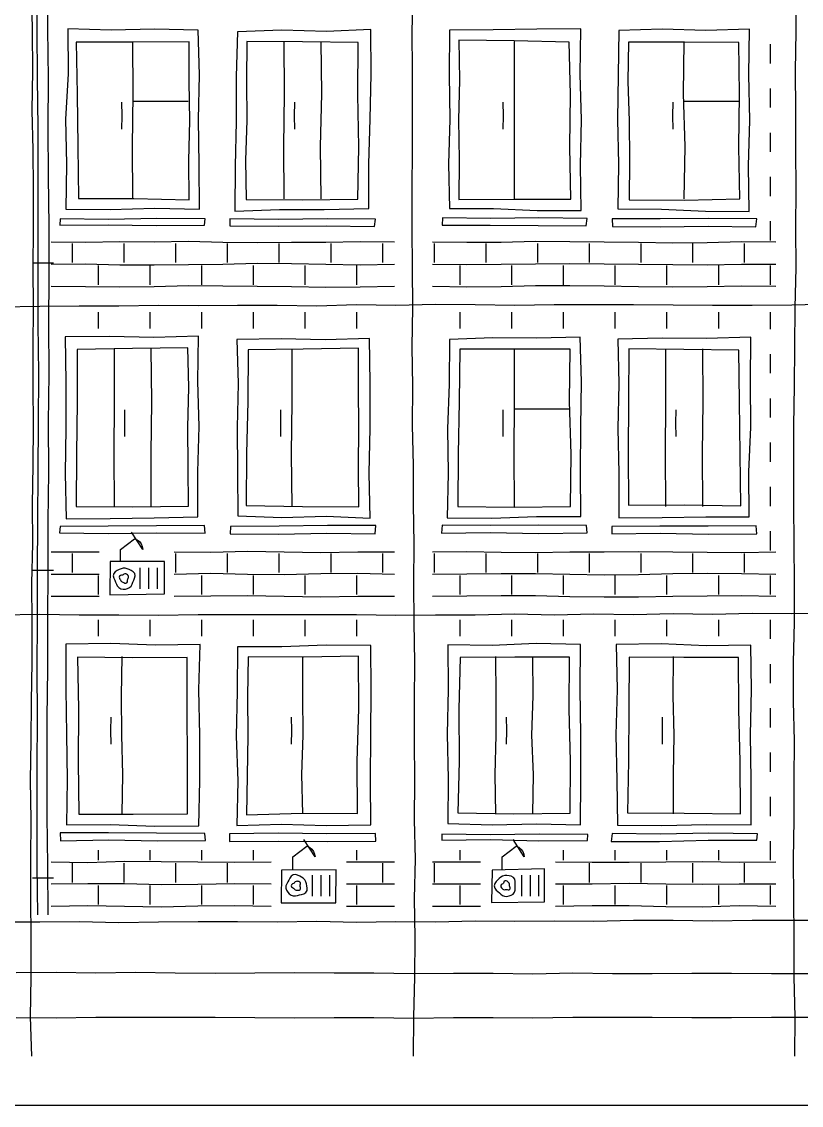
# Model space of a CAD drawing. Header units: millimetres. Extents: x 0 to 320, y 0 to 165.
# Drawn here: x 86.2 to 149.5, y 0 to 88.1 of the extents above; entities that cross this region are included whole.
import ezdxf

# ---------------------------------------------------------------- set-up
doc = ezdxf.new("R2010")
doc.units = ezdxf.units.MM
for name, color, linetype, true_color in [('01_KARKAS', 1, 'Continuous', 0xd62728), ('02_PROYOMY', 5, 'Continuous', 0x1f5fd6), ('04_KLADKA', 32, 'Continuous', 0x8c5a2b), ('05_KONDICIONERY', 6, 'Continuous', 0xc512c5), ('06_VODOSTOK', 4, 'Continuous', 0x0f9aa0), ('07_TSEKOL', 30, 'Continuous', 0xe68a00)]:
    doc.layers.add(name, color=color, linetype=linetype, true_color=true_color)

msp = doc.modelspace()

# ---------------------------------------------------------------- linework, layer by layer
at = {"layer": '01_KARKAS'}
for points in [[(87, 4), (86.884, 7.204), (86.927, 10.408), (86.948, 13.612), (86.91, 16.816), (86.918, 20.02), (86.938, 23.224), (86.888, 26.429), (86.938, 29.633), (86.962, 32.837), (87.022, 36.041), (87.025, 39.245), (86.98, 42.449), (87.079, 45.653), (87.049, 48.857), (87.1, 52.061), (87.118, 55.265), (87.093, 58.469), (87.108, 61.673), (87.124, 64.878), (87.087, 68.082), (87.115, 71.286), (87.139, 74.49), (87.099, 77.694), (87.011, 80.898), (87.065, 84.102), (87.04, 87.306), (87.004, 90.51)], [(118, 4), (118.04, 7.204), (118.118, 10.408), (118.135, 13.612), (118.095, 16.816), (118.154, 20.02), (118.094, 23.224), (118.101, 26.429), (118.077, 29.633), (118.08, 32.837), (118.114, 36.041), (118.047, 39.245), (118.021, 42.449), (118.05, 45.653), (118.013, 48.857), (118.01, 52.061), (117.929, 55.265), (117.948, 58.469), (117.884, 61.673), (117.946, 64.878), (117.918, 68.082), (117.898, 71.286), (117.887, 74.49), (117.925, 77.694), (117.913, 80.898), (117.928, 84.102), (117.907, 87.306), (117.983, 90.51)], [(149, 4), (149.015, 7.204), (148.938, 10.408), (148.942, 13.612), (148.909, 16.816), (148.89, 20.02), (148.941, 23.224), (148.937, 26.429), (148.956, 29.633), (148.869, 32.837), (148.892, 36.041), (148.952, 39.245), (148.952, 42.449), (148.947, 45.653), (148.908, 48.857), (148.902, 52.061), (148.917, 55.265), (148.968, 58.469), (148.993, 61.673), (149.005, 64.878), (149.094, 68.082), (149.06, 71.286), (149.099, 74.49), (149.068, 77.694), (149.066, 80.898), (149.052, 84.102), (149.109, 87.306), (149.115, 90.51)], [(84.412, 64.936), (87.629, 64.984), (90.845, 64.996), (94.062, 65.013), (97.278, 65.069), (100.495, 65.019), (103.711, 65.057), (106.928, 65.061), (110.144, 65.008), (113.361, 65.114), (116.577, 65.06), (119.794, 65.128), (123.01, 65.125), (126.227, 65.066), (129.443, 65.104), (132.66, 65.115), (135.876, 65.124), (139.093, 65.077), (142.309, 65.069), (145.526, 65.071), (148.742, 65.088), (151.959, 65.153)], [(84.412, 39.881), (87.629, 39.939), (90.845, 39.867), (94.062, 39.877), (97.278, 39.858), (100.495, 39.907), (103.711, 39.914), (106.928, 39.92), (110.144, 39.907), (113.361, 39.909), (116.577, 39.866), (119.794, 39.877), (123.01, 39.867), (126.227, 39.967), (129.443, 39.873), (132.66, 39.965), (135.876, 39.92), (139.093, 39.981), (142.309, 39.943), (145.526, 40.008), (148.742, 39.995), (151.959, 40.009)], [(84.412, 14.917), (87.629, 14.914), (90.845, 14.935), (94.062, 14.856), (97.278, 14.917), (100.495, 14.939), (103.711, 14.946), (106.928, 14.929), (110.144, 14.968), (113.361, 14.889), (116.577, 14.937), (119.794, 14.918), (123.01, 15.004), (126.227, 14.978), (129.443, 14.99), (132.66, 14.966), (135.876, 15.054), (139.093, 15.042), (142.309, 14.992), (145.526, 15.066), (148.742, 15.044), (151.959, 15.066)], [(83.2, 0), (86.4, 0), (89.6, 0), (92.8, 0), (96, 0), (99.2, 0), (102.4, 0), (105.6, 0), (108.8, 0), (112, 0), (115.2, 0), (118.4, 0), (121.6, 0), (124.8, 0), (128, 0), (131.2, 0), (134.4, 0), (137.6, 0), (140.8, 0), (144, 0), (147.2, 0), (150.4, 0)]]:
    msp.add_lwpolyline(points, dxfattribs=at)
at = {"layer": '02_PROYOMY'}
for points in [[(89.915, 87.522), (89.931, 83.855), (89.74, 80.19), (89.809, 76.522), (89.745, 72.855)], [(100.498, 87.411), (96.971, 87.503), (93.442, 87.421), (89.915, 87.522)], [(100.616, 72.874), (100.588, 76.508), (100.535, 80.142), (100.611, 83.778), (100.498, 87.411)], [(103.711, 87.295), (103.598, 83.647), (103.607, 79.997), (103.525, 76.349), (103.484, 72.7)], [(114.524, 87.466), (110.922, 87.312), (107.315, 87.417), (103.711, 87.295)], [(114.363, 72.917), (114.376, 76.554), (114.477, 80.191), (114.559, 83.828), (114.524, 87.466)], [(120.923, 87.428), (120.892, 83.797), (120.963, 80.167), (120.846, 76.537), (120.928, 72.906)], [(131.594, 87.52), (128.037, 87.495), (124.48, 87.443), (120.923, 87.428)], [(131.631, 72.757), (131.565, 76.447), (131.649, 80.138), (131.552, 83.829), (131.594, 87.52)], [(134.675, 87.395), (134.626, 83.772), (134.588, 80.148), (134.661, 76.524), (134.596, 72.9)], [(145.296, 87.502), (141.757, 87.39), (138.215, 87.504), (134.675, 87.395)], [(145.284, 72.673), (145.222, 76.38), (145.342, 80.087), (145.26, 83.795), (145.296, 87.502)], [(99.787, 86.466), (95.196, 86.445), (90.605, 86.445)], [(90.605, 86.445), (90.665, 82.204), (90.733, 77.965), (90.773, 73.724)], [(95.2, 73.7), (95.164, 77.967), (95.225, 82.233), (95.2, 86.5)], [(99.784, 73.612), (99.742, 76.825), (99.826, 80.039), (99.771, 83.252), (99.787, 86.466)], [(104.474, 86.486), (104.447, 83.274), (104.462, 80.063), (104.359, 76.852), (104.408, 73.64)], [(113.498, 86.412), (108.986, 86.474), (104.474, 86.486)], [(107.5, 73.7), (107.471, 77.967), (107.523, 82.233), (107.5, 86.5)], [(110.5, 73.7), (110.446, 77.967), (110.556, 82.233), (110.5, 86.5)], [(113.483, 73.69), (113.551, 77.93), (113.471, 82.171), (113.498, 86.412)], [(121.7, 86.593), (121.741, 83.355), (121.669, 80.117), (121.715, 76.879), (121.696, 73.641)], [(130.665, 86.443), (126.183, 86.541), (121.7, 86.593)], [(126.2, 73.7), (126.197, 77.967), (126.206, 82.233), (126.2, 86.5)], [(130.784, 73.685), (130.717, 77.937), (130.762, 82.191), (130.665, 86.443)], [(135.473, 86.452), (135.421, 83.248), (135.527, 80.044), (135.544, 76.84), (135.525, 73.635)], [(144.445, 86.404), (139.959, 86.439), (135.473, 86.452)], [(140, 73.7), (140.064, 77.967), (139.952, 82.233), (140, 86.5)], [(144.52, 73.714), (144.441, 77.944), (144.495, 82.174), (144.445, 86.404)], [(94.3, 79.37), (94.337, 80.465), (94.3, 81.56)], [(95.2, 81.636), (99.7, 81.636)], [(108.35, 79.37), (108.341, 80.465), (108.35, 81.56)], [(125.3, 79.37), (125.32, 80.465), (125.3, 81.56)], [(139.1, 79.37), (139.068, 80.465), (139.1, 81.56)], [(140, 81.636), (144.5, 81.636)], [(90.773, 73.724), (95.279, 73.733), (99.784, 73.612)], [(104.408, 73.64), (108.945, 73.631), (113.483, 73.69)], [(121.696, 73.641), (126.24, 73.679), (130.784, 73.685)], [(135.525, 73.635), (140.023, 73.607), (144.52, 73.714)], [(89.745, 72.855), (93.368, 72.827), (96.992, 72.947), (100.616, 72.874)], [(103.484, 72.7), (107.109, 72.823), (110.737, 72.823), (114.363, 72.917)], [(120.928, 72.906), (124.497, 72.925), (128.063, 72.766), (131.631, 72.757)], [(134.596, 72.9), (138.159, 72.859), (141.72, 72.702), (145.284, 72.673)], [(89.301, 72.073), (89.259, 71.557)], [(89.259, 71.557), (93.183, 71.577), (97.107, 71.523), (101.032, 71.566)], [(101.082, 72.086), (97.155, 72.106), (93.228, 72.034), (89.301, 72.073)], [(101.032, 71.566), (101.082, 72.086)], [(103.086, 72.078), (103.085, 71.516)], [(103.085, 71.516), (107, 71.476), (110.915, 71.516), (114.83, 71.466)], [(114.927, 72.042), (110.98, 72.079), (107.033, 72.035), (103.086, 72.078)], [(114.83, 71.466), (114.927, 72.042)], [(120.359, 72.149), (120.322, 71.556)], [(120.322, 71.556), (124.227, 71.556), (128.132, 71.535), (132.038, 71.503)], [(132.105, 72.093), (128.19, 72.166), (124.274, 72.103), (120.359, 72.149)], [(132.038, 71.503), (132.105, 72.093)], [(145.887, 72.07), (141.969, 72.102), (138.052, 72.068), (134.134, 72.075)], [(134.134, 72.075), (134.167, 71.462)], [(134.167, 71.462), (138.055, 71.423), (141.943, 71.49), (145.83, 71.438)], [(145.83, 71.438), (145.887, 72.07)], [(89.706, 62.476), (89.747, 58.776), (89.766, 55.076), (89.699, 51.376), (89.791, 47.676)], [(100.522, 62.53), (96.917, 62.438), (93.311, 62.52), (89.706, 62.476)], [(100.485, 47.844), (100.487, 51.515), (100.578, 55.187), (100.475, 58.858), (100.522, 62.53)], [(114.43, 62.356), (110.836, 62.249), (107.241, 62.332), (103.647, 62.274)], [(103.647, 62.274), (103.751, 58.687), (103.68, 55.1), (103.715, 51.512), (103.729, 47.925)], [(114.474, 47.747), (114.409, 51.399), (114.489, 55.052), (114.475, 58.704), (114.43, 62.356)], [(120.916, 62.272), (120.914, 58.643), (120.772, 55.015), (120.817, 51.386), (120.735, 47.758)], [(131.558, 62.456), (128.011, 62.37), (124.462, 62.402), (120.916, 62.272)], [(131.612, 47.883), (131.569, 51.526), (131.597, 55.17), (131.652, 58.813), (131.558, 62.456)], [(134.614, 62.3), (134.684, 58.667), (134.604, 55.034), (134.677, 51.401), (134.688, 47.768)], [(145.419, 62.45), (141.818, 62.358), (138.215, 62.372), (134.614, 62.3)], [(145.278, 47.848), (145.237, 51.499), (145.416, 55.149), (145.397, 58.8), (145.419, 62.45)], [(90.682, 61.453), (90.677, 57.194), (90.615, 52.937), (90.601, 48.678)], [(99.661, 61.59), (95.172, 61.532), (90.682, 61.453)], [(93.7, 48.7), (93.69, 52.967), (93.711, 57.233), (93.7, 61.5)], [(96.7, 48.7), (96.689, 52.967), (96.749, 57.233), (96.7, 61.5)], [(99.72, 48.706), (99.683, 51.927), (99.673, 55.148), (99.735, 58.369), (99.661, 61.59)], [(104.571, 61.438), (104.535, 57.212), (104.446, 52.986), (104.406, 48.76)], [(113.524, 61.572), (109.048, 61.48), (104.571, 61.438)], [(108.136, 48.7), (108.102, 52.967), (108.138, 57.233), (108.136, 61.5)], [(113.566, 48.667), (113.524, 51.893), (113.574, 55.12), (113.525, 58.346), (113.524, 61.572)], [(121.778, 61.478), (121.721, 57.215), (121.634, 52.954), (121.605, 48.691)], [(130.746, 61.474), (126.262, 61.492), (121.778, 61.478)], [(126.2, 48.7), (126.176, 52.967), (126.209, 57.233), (126.2, 61.5)], [(130.768, 48.688), (130.805, 52.95), (130.679, 57.212), (130.746, 61.474)], [(135.49, 61.507), (135.48, 57.267), (135.458, 53.027), (135.47, 48.787)], [(144.432, 61.411), (139.961, 61.457), (135.49, 61.507)], [(138.5, 48.7), (138.485, 52.967), (138.509, 57.233), (138.5, 61.5)], [(141.5, 48.7), (141.493, 52.967), (141.539, 57.233), (141.5, 61.5)], [(144.587, 48.741), (144.538, 52.964), (144.505, 57.188), (144.432, 61.411)], [(94.55, 54.37), (94.55, 55.465), (94.55, 56.56)], [(107.236, 54.37), (107.235, 55.465), (107.236, 56.56)], [(125.3, 54.37), (125.284, 55.465), (125.3, 56.56)], [(126.2, 56.636), (130.7, 56.636)], [(139.35, 54.37), (139.326, 55.465), (139.35, 56.56)], [(90.601, 48.678), (95.161, 48.649), (99.72, 48.706)], [(104.406, 48.76), (108.986, 48.684), (113.566, 48.667)], [(121.605, 48.691), (126.186, 48.646), (130.768, 48.688)], [(135.47, 48.787), (140.029, 48.815), (144.587, 48.741)], [(89.791, 47.676), (93.356, 47.719), (96.921, 47.776), (100.485, 47.844)], [(103.729, 47.925), (107.31, 47.807), (110.894, 47.898), (114.474, 47.747)], [(120.735, 47.758), (124.361, 47.73), (127.986, 47.866), (131.612, 47.883)], [(134.688, 47.768), (138.218, 47.787), (141.748, 47.84), (145.278, 47.848)], [(89.289, 47.075), (89.246, 46.535)], [(101.033, 47.148), (97.118, 47.128), (93.204, 47.089), (89.289, 47.075)], [(101.067, 46.518), (101.033, 47.148)], [(103.143, 47.059), (103.12, 46.453)], [(114.948, 47.148), (111.013, 47.132), (107.078, 47.084), (103.143, 47.059)], [(114.89, 46.462), (114.948, 47.148)], [(120.326, 47.162), (120.287, 46.531)], [(132.068, 47.153), (128.154, 47.182), (124.24, 47.137), (120.326, 47.162)], [(132.127, 46.54), (132.068, 47.153)], [(134.117, 47.065), (134.105, 46.476)], [(145.848, 47.128), (141.938, 47.094), (138.027, 47.085), (134.117, 47.065)], [(145.897, 46.466), (145.848, 47.128)], [(89.246, 46.535), (93.186, 46.495), (97.126, 46.554), (101.067, 46.518)], [(103.12, 46.453), (107.044, 46.433), (110.967, 46.51), (114.89, 46.462)], [(120.287, 46.531), (124.233, 46.58), (128.18, 46.491), (132.127, 46.54)], [(134.105, 46.476), (138.036, 46.517), (141.966, 46.437), (145.897, 46.466)], [(89.766, 37.497), (89.76, 33.825), (89.808, 30.154), (89.854, 26.482), (89.807, 22.81)], [(100.674, 37.461), (97.038, 37.411), (93.402, 37.536), (89.766, 37.497)], [(100.552, 22.729), (100.633, 26.411), (100.637, 30.095), (100.566, 33.779), (100.674, 37.461)], [(103.695, 37.274), (103.672, 33.642), (103.592, 30.01), (103.739, 26.378), (103.651, 22.746)], [(114.526, 37.389), (110.915, 37.425), (107.306, 37.265), (103.695, 37.274)], [(114.53, 22.812), (114.505, 26.456), (114.539, 30.101), (114.566, 33.745), (114.526, 37.389)], [(120.788, 37.428), (120.811, 33.799), (120.744, 30.17), (120.81, 26.541), (120.795, 22.913)], [(131.571, 37.471), (127.976, 37.554), (124.383, 37.391), (120.788, 37.428)], [(131.581, 22.804), (131.589, 26.471), (131.592, 30.137), (131.534, 33.804), (131.571, 37.471)], [(134.474, 37.48), (134.551, 33.803), (134.455, 30.125), (134.531, 26.448), (134.568, 22.771)], [(145.423, 37.425), (141.773, 37.373), (138.124, 37.527), (134.474, 37.48)], [(145.442, 22.814), (145.429, 26.467), (145.378, 30.119), (145.472, 33.772), (145.423, 37.425)], [(99.606, 36.403), (95.154, 36.396), (90.702, 36.435)], [(90.702, 36.435), (90.789, 32.183), (90.748, 27.929), (90.8, 23.676)], [(94.336, 23.7), (94.375, 26.9), (94.317, 30.1), (94.286, 33.3), (94.336, 36.5)], [(99.636, 23.712), (99.633, 27.943), (99.619, 32.173), (99.606, 36.403)], [(104.58, 36.468), (104.508, 33.256), (104.537, 30.042), (104.478, 26.83), (104.439, 23.618)], [(113.537, 36.506), (109.059, 36.449), (104.58, 36.468)], [(109, 23.7), (108.933, 26.9), (109.041, 30.1), (109.014, 33.3), (109, 36.5)], [(113.464, 23.729), (113.433, 27.988), (113.563, 32.247), (113.537, 36.506)], [(121.784, 36.422), (121.68, 32.208), (121.727, 27.992), (121.605, 23.778)], [(130.682, 36.444), (126.233, 36.451), (121.784, 36.422)], [(124.7, 23.7), (124.651, 26.9), (124.72, 30.1), (124.713, 33.3), (124.7, 36.5)], [(127.7, 23.7), (127.763, 26.9), (127.621, 30.1), (127.717, 33.3), (127.7, 36.5)], [(130.734, 23.753), (130.768, 27.984), (130.658, 32.213), (130.682, 36.444)], [(135.527, 36.446), (135.498, 32.224), (135.461, 28.003), (135.404, 23.782)], [(144.42, 36.423), (139.973, 36.408), (135.527, 36.446)], [(139.136, 23.7), (139.118, 26.9), (139.177, 30.1), (139.103, 33.3), (139.136, 36.5)], [(144.584, 23.713), (144.536, 27.95), (144.432, 32.186), (144.42, 36.423)], [(93.436, 29.37), (93.42, 30.465), (93.436, 31.56)], [(108.1, 29.37), (108.114, 30.465), (108.1, 31.56)], [(125.55, 29.37), (125.597, 30.465), (125.55, 31.56)], [(138.236, 29.37), (138.245, 30.465), (138.236, 31.56)], [(90.8, 23.676), (95.218, 23.682), (99.636, 23.712)], [(104.439, 23.618), (108.95, 23.743), (113.464, 23.729)], [(120.795, 22.913), (124.389, 22.81), (127.986, 22.883), (131.581, 22.804)], [(121.605, 23.778), (126.169, 23.703), (130.734, 23.753)], [(135.404, 23.782), (139.994, 23.759), (144.584, 23.713)], [(101.04, 22.114), (97.129, 22.125), (93.218, 22.143), (89.306, 22.153)], [(89.306, 22.153), (89.326, 21.509)], [(89.807, 22.81), (93.389, 22.828), (96.97, 22.695), (100.552, 22.729)], [(101.089, 21.544), (101.04, 22.114)], [(114.905, 22.105), (110.951, 22.065), (106.996, 22.119), (103.042, 22.082)], [(103.042, 22.082), (103.049, 21.464)], [(103.651, 22.746), (107.277, 22.847), (110.904, 22.747), (114.53, 22.812)], [(114.94, 21.48), (114.905, 22.105)], [(132.163, 22.032), (128.206, 22.053), (124.249, 21.984), (120.292, 22.037)], [(120.292, 22.037), (120.302, 21.565)], [(132.136, 21.531), (132.163, 22.032)], [(134.138, 22.091), (134.054, 21.457)], [(145.947, 22.07), (142.011, 22.12), (138.074, 22.035), (134.138, 22.091)], [(134.568, 22.771), (138.193, 22.746), (141.817, 22.84), (145.442, 22.814)], [(145.889, 21.563), (145.947, 22.07)], [(89.326, 21.509), (93.247, 21.573), (97.168, 21.499), (101.089, 21.544)], [(103.049, 21.464), (107.012, 21.482), (110.976, 21.441), (114.94, 21.48)], [(120.302, 21.565), (124.247, 21.605), (128.191, 21.513), (132.136, 21.531)], [(134.054, 21.457), (137.999, 21.459), (141.944, 21.552), (145.889, 21.563)]]:
    msp.add_lwpolyline(points, dxfattribs=at)
at = {"layer": '04_KLADKA'}
for points in [[(147, 84.72), (147, 86.28)], [(147, 81.12), (147, 82.68)], [(147, 77.52), (147, 79.08)], [(147, 73.92), (147, 75.48)], [(147, 70.32), (147, 71.88)], [(88.55, 70.2), (91.34, 70.169), (94.13, 70.23), (96.92, 70.219), (99.71, 70.251), (102.5, 70.19), (105.29, 70.148), (108.08, 70.171), (110.87, 70.179), (113.66, 70.242), (116.45, 70.2)], [(90.3, 68.52), (90.3, 70.08)], [(94.5, 68.52), (94.5, 70.08)], [(98.7, 68.52), (98.7, 70.08)], [(102.9, 68.52), (102.9, 70.08)], [(107.1, 68.52), (107.1, 70.08)], [(111.3, 68.52), (111.3, 70.08)], [(115.5, 68.52), (115.5, 70.08)], [(119.55, 70.2), (122.34, 70.167), (125.13, 70.192), (127.92, 70.252), (130.71, 70.247), (133.5, 70.22), (136.29, 70.184), (139.08, 70.139), (141.87, 70.166), (144.66, 70.222), (147.45, 70.2)], [(119.7, 68.52), (119.7, 70.08)], [(123.9, 68.52), (123.9, 70.08)], [(128.1, 68.52), (128.1, 70.08)], [(132.3, 68.52), (132.3, 70.08)], [(136.5, 68.52), (136.5, 70.08)], [(140.7, 68.52), (140.7, 70.08)], [(144.9, 68.52), (144.9, 70.08)], [(88.55, 68.4), (91.34, 68.413), (94.13, 68.344), (96.92, 68.334), (99.71, 68.366), (102.5, 68.404), (105.29, 68.465), (108.08, 68.45), (110.87, 68.389), (113.66, 68.347), (116.45, 68.4)], [(92.4, 66.72), (92.4, 68.28)], [(96.6, 66.72), (96.6, 68.28)], [(100.8, 66.72), (100.8, 68.28)], [(105, 66.72), (105, 68.28)], [(109.2, 66.72), (109.2, 68.28)], [(113.4, 66.72), (113.4, 68.28)], [(119.55, 68.4), (122.34, 68.358), (125.13, 68.383), (127.92, 68.425), (130.71, 68.443), (133.5, 68.432), (136.29, 68.395), (139.08, 68.378), (141.87, 68.343), (144.66, 68.403), (147.45, 68.4)], [(121.8, 66.72), (121.8, 68.28)], [(126, 66.72), (126, 68.28)], [(130.2, 66.72), (130.2, 68.28)], [(134.4, 66.72), (134.4, 68.28)], [(138.6, 66.72), (138.6, 68.28)], [(142.8, 66.72), (142.8, 68.28)], [(147, 66.72), (147, 68.28)], [(88.55, 66.6), (91.34, 66.569), (94.13, 66.562), (96.92, 66.586), (99.71, 66.648), (102.5, 66.63), (105.29, 66.608), (108.08, 66.564), (110.87, 66.535), (113.66, 66.555), (116.45, 66.6)], [(119.55, 66.6), (122.34, 66.561), (125.13, 66.569), (127.92, 66.652), (130.71, 66.669), (133.5, 66.63), (136.29, 66.583), (139.08, 66.556), (141.87, 66.578), (144.66, 66.622), (147.45, 66.6)], [(92.4, 63.15), (92.4, 64.5)], [(96.6, 63.15), (96.6, 64.5)], [(100.8, 63.15), (100.8, 64.5)], [(105, 63.15), (105, 64.5)], [(109.2, 63.15), (109.2, 64.5)], [(113.4, 63.15), (113.4, 64.5)], [(121.8, 63.15), (121.8, 64.5)], [(126, 63.15), (126, 64.5)], [(130.2, 63.15), (130.2, 64.5)], [(134.4, 63.15), (134.4, 64.5)], [(138.6, 63.15), (138.6, 64.5)], [(142.8, 63.15), (142.8, 64.5)], [(147, 63.12), (147, 64.5)], [(147, 59.52), (147, 61.08)], [(147, 55.92), (147, 57.48)], [(147, 52.32), (147, 53.88)], [(147, 48.72), (147, 50.28)], [(147, 45.12), (147, 46.68)], [(88.55, 45), (92.45, 45)], [(98.55, 45), (101.533, 44.988), (104.517, 45.049), (107.5, 45.016), (110.483, 44.96), (113.467, 44.996), (116.45, 45)], [(119.55, 45), (122.34, 45.024), (125.13, 44.986), (127.92, 44.958), (130.71, 44.999), (133.5, 45), (136.29, 45.032), (139.08, 45.016), (141.87, 44.982), (144.66, 44.938), (147.45, 45)], [(90.3, 43.32), (90.3, 44.88)], [(98.7, 43.32), (98.7, 44.88)], [(102.9, 43.32), (102.9, 44.88)], [(107.1, 43.32), (107.1, 44.88)], [(111.3, 43.32), (111.3, 44.88)], [(115.5, 43.32), (115.5, 44.88)], [(119.7, 43.32), (119.7, 44.88)], [(123.9, 43.32), (123.9, 44.88)], [(128.1, 43.32), (128.1, 44.88)], [(132.3, 43.32), (132.3, 44.88)], [(136.5, 43.32), (136.5, 44.88)], [(140.7, 43.32), (140.7, 44.88)], [(144.9, 43.32), (144.9, 44.88)], [(88.55, 43.2), (92.45, 43.2)], [(98.55, 43.2), (101.533, 43.257), (104.517, 43.175), (107.5, 43.158), (110.483, 43.231), (113.467, 43.266), (116.45, 43.2)], [(119.55, 43.2), (122.34, 43.22), (125.13, 43.237), (127.92, 43.242), (130.71, 43.175), (133.5, 43.143), (136.29, 43.156), (139.08, 43.228), (141.87, 43.264), (144.66, 43.244), (147.45, 43.2)], [(92.4, 41.52), (92.4, 43.08)], [(100.8, 41.52), (100.8, 43.08)], [(105, 41.52), (105, 43.08)], [(109.2, 41.52), (109.2, 43.08)], [(113.4, 41.52), (113.4, 43.08)], [(121.8, 41.52), (121.8, 43.08)], [(126, 41.52), (126, 43.08)], [(130.2, 41.52), (130.2, 43.08)], [(134.4, 41.52), (134.4, 43.08)], [(138.6, 41.52), (138.6, 43.08)], [(142.8, 41.52), (142.8, 43.08)], [(147, 41.52), (147, 43.08)], [(98.55, 41.4), (101.533, 41.422), (104.517, 41.45), (107.5, 41.395), (110.483, 41.356), (113.467, 41.394), (116.45, 41.4)], [(119.55, 41.4), (122.34, 41.418), (125.13, 41.465), (127.92, 41.455), (130.71, 41.38), (133.5, 41.334), (136.29, 41.351), (139.08, 41.394), (141.87, 41.428), (144.66, 41.458), (147.45, 41.4)], [(88.55, 41.4), (92.45, 41.4)], [(92.4, 38.15), (92.4, 39.48)], [(96.6, 38.15), (96.6, 39.48)], [(100.8, 38.15), (100.8, 39.48)], [(105, 38.15), (105, 39.48)], [(109.2, 38.15), (109.2, 39.48)], [(113.4, 38.15), (113.4, 39.48)], [(121.8, 38.15), (121.8, 39.48)], [(126, 38.15), (126, 39.48)], [(130.2, 38.15), (130.2, 39.48)], [(134.4, 38.15), (134.4, 39.48)], [(138.6, 38.15), (138.6, 39.48)], [(142.8, 38.15), (142.8, 39.48)], [(147, 37.92), (147, 39.48)], [(147, 34.32), (147, 35.88)], [(147, 30.72), (147, 32.28)], [(147, 27.12), (147, 28.68)], [(147, 23.52), (147, 25.08)], [(147, 19.92), (147, 21.48)], [(92.4, 19.92), (92.4, 20.75)], [(96.6, 19.92), (96.6, 20.75)], [(100.8, 19.92), (100.8, 20.75)], [(105, 19.92), (105, 20.75)], [(113.4, 19.92), (113.4, 20.75)], [(121.8, 19.92), (121.8, 20.75)], [(130.2, 19.92), (130.2, 20.75)], [(134.4, 19.92), (134.4, 20.75)], [(138.6, 19.92), (138.6, 20.75)], [(142.8, 19.92), (142.8, 20.75)], [(88.55, 19.8), (91.533, 19.755), (94.517, 19.84), (97.5, 19.829), (100.483, 19.787), (103.467, 19.775), (106.45, 19.8)], [(90.3, 18.12), (90.3, 19.68)], [(94.5, 18.12), (94.5, 19.68)], [(98.7, 18.12), (98.7, 19.68)], [(102.9, 18.12), (102.9, 19.68)], [(112.55, 19.8), (116.45, 19.8)], [(115.5, 18.12), (115.5, 19.68)], [(119.55, 19.8), (123.45, 19.8)], [(119.7, 18.12), (119.7, 19.68)], [(129.55, 19.8), (132.533, 19.766), (135.517, 19.765), (138.5, 19.796), (141.483, 19.826), (144.467, 19.776), (147.45, 19.8)], [(132.3, 18.12), (132.3, 19.68)], [(136.5, 18.12), (136.5, 19.68)], [(140.7, 18.12), (140.7, 19.68)], [(144.9, 18.12), (144.9, 19.68)], [(88.55, 18), (91.533, 18.023), (94.517, 18.039), (97.5, 17.964), (100.483, 17.987), (103.467, 18.027), (106.45, 18)], [(92.4, 16.32), (92.4, 17.88)], [(96.6, 16.32), (96.6, 17.88)], [(100.8, 16.32), (100.8, 17.88)], [(105, 16.32), (105, 17.88)], [(112.55, 18), (116.45, 18)], [(113.4, 16.32), (113.4, 17.88)], [(119.55, 18), (123.45, 18)], [(121.8, 16.32), (121.8, 17.88)], [(129.55, 18), (132.533, 18.005), (135.517, 18.057), (138.5, 18.022), (141.483, 17.969), (144.467, 18.008), (147.45, 18)], [(130.2, 16.32), (130.2, 17.88)], [(134.4, 16.32), (134.4, 17.88)], [(138.6, 16.32), (138.6, 17.88)], [(142.8, 16.32), (142.8, 17.88)], [(147, 16.32), (147, 17.88)], [(88.55, 16.2), (91.533, 16.259), (94.517, 16.188), (97.5, 16.136), (100.483, 16.207), (103.467, 16.243), (106.45, 16.2)], [(112.55, 16.2), (116.45, 16.2)], [(119.55, 16.2), (123.45, 16.2)], [(129.55, 16.2), (132.533, 16.234), (135.517, 16.253), (138.5, 16.167), (141.483, 16.149), (144.467, 16.253), (147.45, 16.2)]]:
    msp.add_lwpolyline(points, dxfattribs=at)
at = {"layer": '05_KONDICIONERY'}
for points in [[(94.2, 45.2), (95.333, 46.069)], [(96, 45.2), (95.1, 46.6)], [(95.333, 46.069), (95.55, 45.979)], [(95.55, 45.979), (95.736, 45.836)], [(95.736, 45.836), (95.879, 45.65)], [(94.2, 44.2), (94.2, 45.2)], [(95.879, 45.65), (95.969, 45.433)], [(95.969, 45.433), (96, 45.2)], [(93.351, 44.215), (93.342, 41.506)], [(97.769, 44.215), (93.351, 44.215)], [(97.758, 41.579), (97.769, 44.215)], [(95.8, 42), (95.8, 43.7)], [(96.5, 42), (96.5, 43.7)], [(97.2, 42), (97.2, 43.7)], [(93.342, 41.506), (97.758, 41.579)], [(110, 20.2), (109.1, 21.6)], [(127, 20.2), (126.1, 21.6)], [(108.2, 20.2), (109.333, 21.069)], [(109.333, 21.069), (109.55, 20.979)], [(109.55, 20.979), (109.736, 20.836)], [(109.736, 20.836), (109.879, 20.65)], [(109.879, 20.65), (109.969, 20.433)], [(109.969, 20.433), (110, 20.2)], [(125.2, 20.2), (126.333, 21.069)], [(126.333, 21.069), (126.55, 20.979)], [(126.55, 20.979), (126.736, 20.836)], [(126.736, 20.836), (126.879, 20.65)], [(126.879, 20.65), (126.969, 20.433)], [(126.969, 20.433), (127, 20.2)], [(108.2, 19.2), (108.2, 20.2)], [(125.2, 19.2), (125.2, 20.2)], [(107.28, 19.133), (107.252, 16.465)], [(111.733, 19.158), (107.28, 19.133)], [(109.8, 17), (109.8, 18.7)], [(110.5, 17), (110.5, 18.7)], [(111.2, 17), (111.2, 18.7)], [(111.693, 16.465), (111.733, 19.158)], [(124.382, 19.123), (124.352, 16.478)], [(128.642, 19.222), (124.382, 19.123)], [(126.8, 17), (126.8, 18.7)], [(127.5, 17), (127.5, 18.7)], [(128.2, 17), (128.2, 18.7)], [(128.656, 16.557), (128.642, 19.222)], [(107.252, 16.465), (111.693, 16.465)], [(124.352, 16.478), (128.656, 16.557)]]:
    msp.add_lwpolyline(points, dxfattribs=at)
for points in [[(95.347, 42.85), (95.39, 43.039), (95.354, 43.23), (95.236, 43.385), (95.076, 43.49), (94.911, 43.562), (94.751, 43.622), (94.585, 43.663), (94.414, 43.666), (94.247, 43.628), (94.087, 43.565), (93.926, 43.488), (93.768, 43.382), (93.649, 43.229), (93.608, 43.04), (93.647, 42.85), (93.727, 42.686), (93.801, 42.539), (93.861, 42.385), (93.938, 42.226), (94.061, 42.09), (94.226, 42.005), (94.408, 41.972), (94.592, 41.975), (94.773, 42.011), (94.937, 42.093), (95.063, 42.224), (95.144, 42.382), (95.202, 42.537), (95.27, 42.686), (95.347, 42.85)], [(94.829, 42.85), (94.858, 42.926), (94.853, 43.007), (94.814, 43.078), (94.758, 43.136), (94.694, 43.186), (94.62, 43.22), (94.539, 43.221), (94.465, 43.184), (94.408, 43.135), (94.354, 43.104), (94.281, 43.093), (94.19, 43.075), (94.113, 43.022), (94.085, 42.938), (94.109, 42.85), (94.154, 42.776), (94.195, 42.714), (94.231, 42.655), (94.276, 42.601), (94.334, 42.563), (94.398, 42.536), (94.464, 42.505), (94.54, 42.468), (94.63, 42.45), (94.714, 42.48), (94.763, 42.558), (94.773, 42.652), (94.771, 42.729), (94.79, 42.788), (94.829, 42.85)], [(109.343, 17.85), (109.296, 18.019), (109.242, 18.18), (109.163, 18.331), (109.049, 18.46), (108.91, 18.56), (108.758, 18.645), (108.591, 18.72), (108.404, 18.763), (108.213, 18.734), (108.053, 18.623), (107.947, 18.465), (107.873, 18.305), (107.797, 18.163), (107.71, 18.018), (107.643, 17.85), (107.633, 17.666), (107.689, 17.489), (107.787, 17.332), (107.911, 17.196), (108.06, 17.088), (108.233, 17.028), (108.414, 17.03), (108.582, 17.072), (108.738, 17.117), (108.903, 17.151), (109.084, 17.201), (109.249, 17.306), (109.35, 17.471), (109.373, 17.664), (109.343, 17.85)], [(126.261, 17.85), (126.269, 18.013), (126.275, 18.195), (126.232, 18.382), (126.117, 18.536), (125.95, 18.63), (125.767, 18.672), (125.588, 18.687), (125.413, 18.679), (125.245, 18.636), (125.095, 18.552), (124.967, 18.442), (124.845, 18.326), (124.719, 18.198), (124.608, 18.04), (124.561, 17.85), (124.606, 17.66), (124.722, 17.503), (124.857, 17.383), (124.98, 17.272), (125.1, 17.157), (125.242, 17.055), (125.41, 16.996), (125.591, 16.989), (125.77, 17.02), (125.945, 17.08), (126.104, 17.179), (126.221, 17.326), (126.272, 17.506), (126.271, 17.686), (126.261, 17.85)], [(108.786, 17.85), (108.807, 17.915), (108.831, 17.997), (108.822, 18.084), (108.771, 18.151), (108.696, 18.189), (108.617, 18.209), (108.539, 18.219), (108.462, 18.212), (108.394, 18.177), (108.342, 18.123), (108.299, 18.073), (108.241, 18.038), (108.162, 18), (108.091, 17.937), (108.066, 17.85), (108.103, 17.766), (108.173, 17.705), (108.24, 17.661), (108.289, 17.616), (108.336, 17.565), (108.394, 17.524), (108.464, 17.503), (108.537, 17.496), (108.616, 17.492), (108.702, 17.499), (108.781, 17.538), (108.824, 17.615), (108.82, 17.707), (108.795, 17.787), (108.786, 17.85)], [(125.817, 17.85), (125.811, 17.916), (125.804, 17.986), (125.779, 18.053), (125.734, 18.11), (125.68, 18.162), (125.619, 18.215), (125.543, 18.259), (125.456, 18.266), (125.38, 18.22), (125.332, 18.141), (125.304, 18.068), (125.265, 18.02), (125.202, 17.983), (125.134, 17.928), (125.097, 17.85), (125.107, 17.766), (125.147, 17.693), (125.197, 17.63), (125.252, 17.575), (125.32, 17.538), (125.396, 17.53), (125.468, 17.543), (125.532, 17.55), (125.602, 17.535), (125.692, 17.517), (125.786, 17.533), (125.848, 17.597), (125.86, 17.69), (125.838, 17.778), (125.817, 17.85)]]:
    msp.add_lwpolyline(points, close=True, dxfattribs=at)
at = {"layer": '06_VODOSTOK'}
for points in [[(87.475, 15.5), (87.414, 19.5), (87.431, 23.5), (87.435, 27.5), (87.447, 31.5), (87.43, 35.5), (87.44, 39.5), (87.449, 43.5), (87.474, 47.5), (87.507, 51.5), (87.545, 55.5), (87.564, 59.5), (87.517, 63.5), (87.507, 67.5), (87.502, 71.5), (87.518, 75.5), (87.494, 79.5), (87.459, 83.5), (87.437, 87.5), (87.432, 91.5)], [(88.325, 15.5), (88.296, 19.5), (88.238, 23.5), (88.231, 27.5), (88.248, 31.5), (88.288, 35.5), (88.301, 39.5), (88.318, 43.5), (88.327, 47.5), (88.379, 51.5), (88.357, 55.5), (88.403, 59.5), (88.373, 63.5), (88.406, 67.5), (88.408, 71.5), (88.356, 75.5), (88.33, 79.5), (88.34, 83.5), (88.304, 87.5), (88.285, 91.5)], [(87.05, 68.5), (88.75, 68.5)], [(87.05, 43.5), (88.75, 43.5)], [(87.05, 18.5), (88.75, 18.5)]]:
    msp.add_lwpolyline(points, dxfattribs=at)
at = {"layer": '07_TSEKOL'}
for points in [[(85.729, 10.798), (88.958, 10.818), (92.188, 10.768), (95.417, 10.83), (98.646, 10.774), (101.875, 10.75), (105.104, 10.766), (108.333, 10.792), (111.562, 10.772), (114.792, 10.764), (118.021, 10.728), (121.25, 10.756), (124.479, 10.738), (127.708, 10.697), (130.938, 10.763), (134.167, 10.708), (137.396, 10.722), (140.625, 10.744), (143.854, 10.75), (147.083, 10.721), (150.312, 10.711)], [(85.729, 7.128), (88.958, 7.124), (92.188, 7.162), (95.417, 7.17), (98.646, 7.168), (101.875, 7.167), (105.104, 7.15), (108.333, 7.118), (111.562, 7.131), (114.792, 7.144), (118.021, 7.089), (121.25, 7.149), (124.479, 7.136), (127.708, 7.111), (130.938, 7.161), (134.167, 7.157), (137.396, 7.157), (140.625, 7.149), (143.854, 7.15), (147.083, 7.164), (150.312, 7.181)]]:
    msp.add_lwpolyline(points, dxfattribs=at)

doc.saveas('drawing.dxf')
